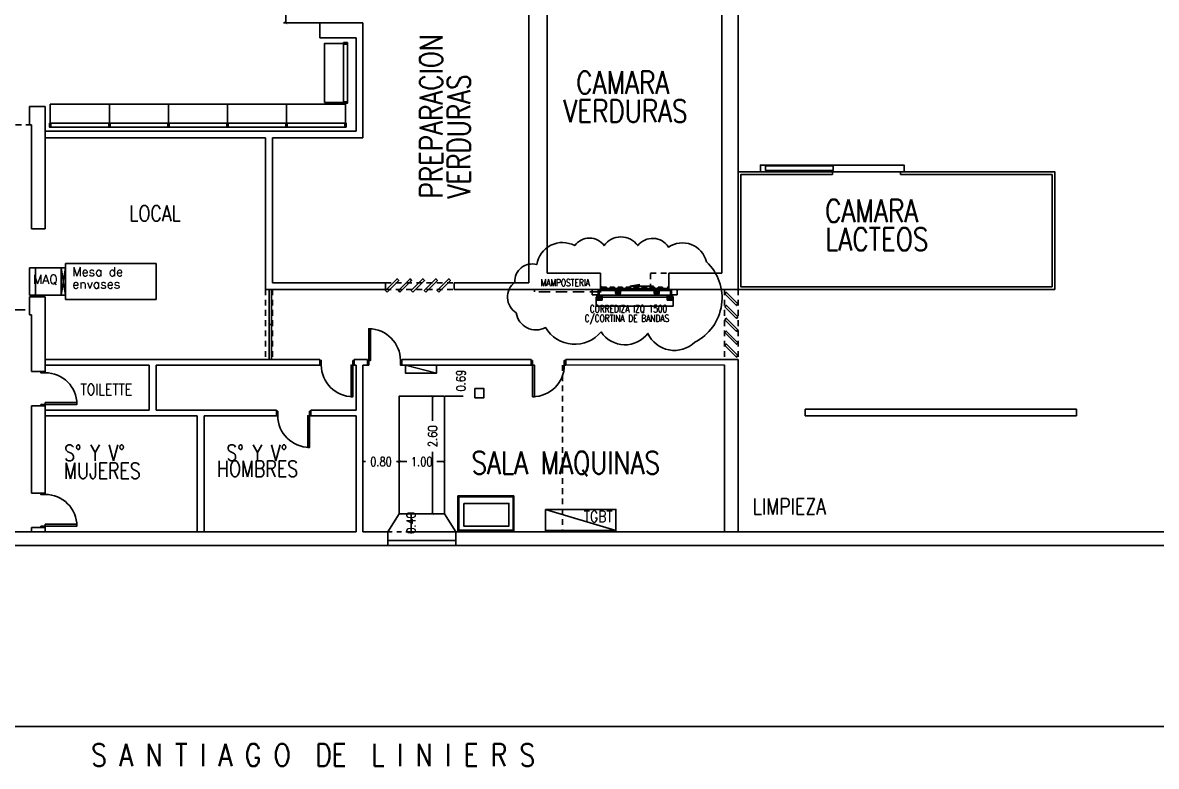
# Model space of a CAD drawing. Header units: millimetres. Extents: x -434 to 213, y 66 to 172.
# Drawn here: x 157.62 to 182.67, y 75.07 to 91.5 of the extents above; entities that cross this region are included whole.
import ezdxf

# ---------------------------------------------------------------- set-up
doc = ezdxf.new("R2010")
doc.units = ezdxf.units.MM
for name, pattern in [('HIDDEN', [9.525, 6.35, -3.175]), ('HIDDEN2', [0.1875, 0.125, -0.0625]), ('PLANO BASE ROCA II-2$0$HIDDEN', [0.375, 0.25, -0.125])]:
    doc.linetypes.add(name, pattern=pattern)
for name, color, linetype in [('0_CAMARAS', 4, 'Continuous'), ('0_CARPINTERIA', 2, 'Continuous'), ('0_MUROS', 7, 'Continuous'), ('A-CAMARA', 160, 'Continuous'), ('A-CARPINTERIA CÁMARA', 1, 'Continuous'), ('A-CARPINTERIA METALICA', 20, 'Continuous'), ('A-REJILLAS', 252, 'Continuous'), ('D-DEF CAUCHO PUERTAS CAM', 30, 'Continuous'), ('E_EQUIPAMIENTO', 1, 'Continuous'), ('E_EXHIBIDORAS', 1, 'Continuous'), ('E_GONDOLAS', 1, 'Continuous'), ('T_TEXTOS', 3, 'Continuous'), ('T_TEXTOS-EQUIPAMIENTO', 5, 'Continuous')]:
    doc.layers.add(name, color=color, linetype=linetype)
doc.styles.add('ROMANS', font='ROMANS.SHX', dxfattribs={"width": 0.8, "height": 0.2})
doc.dimstyles.new('MIG-LATERAL-CHICO', dxfattribs={"dimtxt": 0.2, "dimasz": 0.06, "dimexe": 0.05, "dimexo": 0.02, "dimgap": 0.1, "dimtad": 0, "dimrnd": 0.005, "dimzin": 0, "dimdsep": 46, "dimtxsty": 'ROMANS', "dimblk1": 'ARCHTICK', "dimblk2": 'ARCHTICK', "dimsah": 1, "dimcen": 2.5, "dimclrd": 1, "dimclre": 8, "dimclrt": 3, "dimadec": 0, "dimazin": 0, "dimtfac": 1, "dimtix": 1, "dimtmove": 0, "dimatfit": 0, "dimldrblk": 'ARCHTICK', "dimfxl": 1, "dimtolj": 1, "dimtzin": 0, "dimarcsym": 0})

# ---------------------------------------------------------------- blocks, each defined once
blk = doc.blocks.new('P70d')
at = {"color": 9}
for points in [[(-0.03, 0.1), (-0.03, 0.8), (-0.07, 0.8), (-0.07, 0.1)], [(-0.76, 0), (-0.76, 0.1), (-0.73, 0.1), (-0.73, 0)], [(-0.03, 0), (-0.03, 0.1), (0, 0.1), (0, 0)]]:
    blk.add_lwpolyline(points, close=True, dxfattribs=at)
at = {"color": 8}
blk.add_arc((-0.03, 0.1), 0.7, 90, 180, dxfattribs=at)
blk = doc.blocks.new('*D133')
at = {"layer": '0_CAMARAS', "color": 8, "linetype": 'ByBlock', "lineweight": -2, "transparency": 16777216}
for p, q in [((165.14, 82.073), (165.14, 81.753)), ((165.94, 81.928), (165.94, 81.753))]:
    blk.add_line(p, q, dxfattribs=at)
at = {"layer": '0_CAMARAS', "color": 1, "linetype": 'ByBlock', "lineweight": -2, "transparency": 16777216}
for p, q in [((165.14, 81.803), (165.196, 81.803)), ((165.94, 81.803), (165.884, 81.803))]:
    blk.add_line(p, q, dxfattribs=at)
at = {"layer": 'Defpoints', "color": 0, "linetype": 'ByBlock', "transparency": 16777216}
for p in [(165.14, 82.093), (165.94, 81.948), (165.14, 81.803)]:
    blk.add_point(p, dxfattribs=at)
at = {"layer": '0_CAMARAS', "color": 3, "linetype": 'ByBlock', "transparency": 16777216, "insert": (165.54, 81.803), "char_height": 0.2, "attachment_point": 5, "style": 'ROMANS'}
blk.add_mtext('\\A1;0.80', dxfattribs=at)
blk = doc.blocks.new('_ArchTick')
at = {"color": 0, "linetype": 'ByBlock', "const_width": 0.15}
blk.add_lwpolyline([(-0.5, -0.5), (0.5, 0.5)], dxfattribs=at)
blk = doc.blocks.new('*D134')
at = {"layer": '0_CAMARAS', "color": 8, "linetype": 'ByBlock', "lineweight": -2, "transparency": 16777216}
for p, q in [((165.94, 81.823), (165.94, 81.853)), ((166.94, 81.823), (166.94, 81.853))]:
    blk.add_line(p, q, dxfattribs=at)
at = {"layer": '0_CAMARAS', "color": 1, "linetype": 'ByBlock', "lineweight": -2, "transparency": 16777216}
for p, q in [((165.94, 81.803), (166.108, 81.803)), ((166.94, 81.803), (166.773, 81.803))]:
    blk.add_line(p, q, dxfattribs=at)
at = {"layer": 'Defpoints', "color": 0, "linetype": 'ByBlock', "transparency": 16777216}
for p in [(165.94, 81.803), (166.94, 81.803), (166.94, 81.803)]:
    blk.add_point(p, dxfattribs=at)
at = {"layer": '0_CAMARAS', "color": 1, "linetype": 'ByBlock', "lineweight": -2, "transparency": 16777216, "xscale": 0.06, "yscale": 0.06, "zscale": 0.06, "rotation": 180}
blk.add_blockref('_ArchTick', (165.94, 81.803), dxfattribs=at)
at = {"layer": '0_CAMARAS', "color": 1, "linetype": 'ByBlock', "lineweight": -2, "transparency": 16777216, "xscale": 0.06, "yscale": 0.06, "zscale": 0.06}
blk.add_blockref('_ArchTick', (166.94, 81.803), dxfattribs=at)
at = {"layer": '0_CAMARAS', "color": 3, "linetype": 'ByBlock', "transparency": 16777216, "insert": (166.44, 81.803), "char_height": 0.2, "attachment_point": 5, "style": 'ROMANS'}
blk.add_mtext('\\A1;1.00', dxfattribs=at)
blk = doc.blocks.new('*D135')
at = {"layer": '0_CAMARAS', "color": 8, "linetype": 'ByBlock', "lineweight": -2, "transparency": 16777216}
for p, q in [((166.96, 83.938), (167.355, 83.938)), ((166.96, 83.248), (167.355, 83.248))]:
    blk.add_line(p, q, dxfattribs=at)
at = {"layer": '0_CAMARAS', "color": 1, "linetype": 'ByBlock', "lineweight": -2, "transparency": 16777216}
for p, q in [((167.305, 83.938), (167.305, 83.933)), ((167.305, 83.248), (167.305, 83.253))]:
    blk.add_line(p, q, dxfattribs=at)
at = {"layer": 'Defpoints', "color": 0, "linetype": 'ByBlock', "transparency": 16777216}
for p in [(166.94, 83.938), (167.305, 83.938), (166.94, 83.248)]:
    blk.add_point(p, dxfattribs=at)
at = {"layer": '0_CAMARAS', "color": 3, "linetype": 'ByBlock', "transparency": 16777216, "insert": (167.305, 83.593), "char_height": 0.2, "attachment_point": 5, "rotation": 90, "style": 'ROMANS'}
blk.add_mtext('\\A1;0.69', dxfattribs=at)
blk = doc.blocks.new('*D136')
at = {"layer": '0_CAMARAS', "color": 8, "linetype": 'ByBlock', "lineweight": -2, "transparency": 16777216}
for p, q in [((166.92, 83.248), (166.629, 83.248)), ((166.92, 80.648), (166.629, 80.648))]:
    blk.add_line(p, q, dxfattribs=at)
at = {"layer": '0_CAMARAS', "color": 1, "linetype": 'ByBlock', "lineweight": -2, "transparency": 16777216}
for p, q in [((166.679, 83.248), (166.679, 82.707)), ((166.679, 80.648), (166.679, 82.02))]:
    blk.add_line(p, q, dxfattribs=at)
at = {"layer": 'Defpoints', "color": 0, "linetype": 'ByBlock', "transparency": 16777216}
for p in [(166.94, 83.248), (166.679, 80.648), (166.94, 80.648)]:
    blk.add_point(p, dxfattribs=at)
at = {"layer": '0_CAMARAS', "color": 1, "linetype": 'ByBlock', "lineweight": -2, "transparency": 16777216, "xscale": 0.06, "yscale": 0.06, "zscale": 0.06}
for p, rotation in [((166.679, 83.248), 90), ((166.679, 80.648), 270)]:
    blk.add_blockref('_ArchTick', p, dxfattribs=dict(at, rotation=rotation))
at = {"layer": '0_CAMARAS', "color": 3, "linetype": 'ByBlock', "transparency": 16777216, "insert": (166.679, 82.363), "char_height": 0.2, "attachment_point": 5, "rotation": 90, "style": 'ROMANS'}
blk.add_mtext('\\A1;2.60', dxfattribs=at)
blk = doc.blocks.new('*D137')
at = {"layer": '0_CAMARAS', "color": 8, "linetype": 'ByBlock', "lineweight": -2, "transparency": 16777216}
for p, q in [((166.659, 80.648), (166.155, 80.648)), ((167.17, 80.248), (166.155, 80.248))]:
    blk.add_line(p, q, dxfattribs=at)
at = {"layer": '0_CAMARAS', "color": 1, "linetype": 'ByBlock', "lineweight": -2, "transparency": 16777216}
blk.add_line((166.205, 80.648), (166.205, 80.248), dxfattribs=at)
at = {"layer": 'Defpoints', "color": 0, "linetype": 'ByBlock', "transparency": 16777216}
for p in [(166.679, 80.648), (166.205, 80.248), (167.19, 80.248)]:
    blk.add_point(p, dxfattribs=at)
at = {"layer": '0_CAMARAS', "color": 3, "linetype": 'ByBlock', "transparency": 16777216, "insert": (166.205, 80.448), "char_height": 0.2, "attachment_point": 5, "rotation": 90, "style": 'ROMANS'}
blk.add_mtext('\\A1;0.40', dxfattribs=at)
blk = doc.blocks.new('CONTRAPARED')
at = {"layer": 'E_GONDOLAS'}
blk.add_lwpolyline([(1346.89, 559.83), (1348.195, 559.83), (1348.195, 560.25), (1346.89, 560.25)], close=True, dxfattribs=at)
at = {"layer": 'E_GONDOLAS', "color": 3}
for points in [[(1346.875, 559.74), (1346.905, 559.74), (1346.905, 559.83), (1346.875, 559.83)], [(1346.905, 559.74), (1348.18, 559.74), (1348.18, 559.83), (1346.905, 559.83)], [(1348.18, 559.74), (1348.21, 559.74), (1348.21, 559.83), (1348.18, 559.83)]]:
    blk.add_lwpolyline(points, close=True, dxfattribs=at)
blk = doc.blocks.new('*D164')
at = {"layer": 'Defpoints', "color": 0, "linetype": 'ByBlock', "transparency": 16777216}
for p in [(164.421, 92.69), (163.435, 91.499), (164.421, 91.499)]:
    blk.add_point(p, dxfattribs=at)
at = {"layer": 'E_EXHIBIDORAS', "color": 8, "linetype": 'ByBlock', "lineweight": -2, "transparency": 16777216}
for p, q in [((164.401, 92.69), (163.385, 92.69)), ((164.401, 91.499), (163.385, 91.499))]:
    blk.add_line(p, q, dxfattribs=at)
at = {"layer": 'E_EXHIBIDORAS', "color": 1, "linetype": 'ByBlock', "lineweight": -2, "transparency": 16777216}
for p, q in [((163.435, 92.69), (163.435, 92.423)), ((163.435, 91.499), (163.435, 91.766))]:
    blk.add_line(p, q, dxfattribs=at)
at = {"layer": 'E_EXHIBIDORAS', "color": 1, "linetype": 'ByBlock', "lineweight": -2, "transparency": 16777216, "xscale": 0.06, "yscale": 0.06, "zscale": 0.06}
for p, rotation in [((163.435, 92.69), 90), ((163.435, 91.499), 270)]:
    blk.add_blockref('_ArchTick', p, dxfattribs=dict(at, rotation=rotation))
at = {"layer": 'E_EXHIBIDORAS', "color": 3, "linetype": 'ByBlock', "transparency": 16777216, "insert": (163.435, 92.095), "char_height": 0.2, "attachment_point": 5, "rotation": 90, "style": 'ROMANS'}
blk.add_mtext('\\A1;1.19', dxfattribs=at)
blk = doc.blocks.new('PCAMARA 1500 corrediza')
at = {"layer": 'A-CAMARA'}
for p, q in [((-0.2, 0), (0, 0)), ((1.5, -0.06), (1.5, 0)), ((1.7, 0), (1.5, 0))]:
    blk.add_line(p, q, dxfattribs=at)
at = {"layer": 'A-CARPINTERIA CÁMARA', "linetype": 'PLANO BASE ROCA II-2$0$HIDDEN'}
for p in [(-1.467, 0), (0.005, 0.056)]:
    blk.add_line(p, (-1.467, 0.056), dxfattribs=at)
at = {"layer": 'A-CARPINTERIA CÁMARA'}
for p, q in [((-0.06, 0.116), (-0.19, 0.116)), ((-0.19, 0.116), (-0.19, 0)), ((-0.19, 0), (-0.06, 0)), ((-0.101, 0.162), (0.046, 0.162)), ((-0.085, 0.235), (0.031, 0.235)), ((-0.085, 0.116), (-0.085, 0.235)), ((-0.04, 0.116), (-0.085, 0.116)), ((-0.069, 0.219), (0.015, 0.219)), ((-0.069, 0.116), (-0.069, 0.219)), ((-0.056, 0.17), (-0.069, 0.202)), ((-0.06, 0), (-0.06, 0.116)), ((-0.06, 0.116), (-0.06, 0)), ((-0.056, 0.145), (-0.056, 0.219)), ((-0.044, 0.219), (-0.044, 0.169)), ((-0.04, 0.125), (-0.04, 0.024)), ((-0.04, 0.024), (1.54, 0.024)), ((-0.01, 0.219), (-0.01, 0.169)), ((-0.008, 0.024), (-0.008, 0)), ((-0.008, 0), (1.508, 0)), ((-0.001, 0.146), (-0.001, 0.219)), ((-0.001, 0.169), (0.015, 0.206)), ((0.015, 0.219), (0.015, 0.125)), ((0.02, 0), (0.02, -0.06)), ((0.031, 0.235), (0.031, 0.125)), ((0.325, 0.027), (0.325, 0.033)), ((0.325, 0.033), (0.348, 0.033)), ((0.438, 0.027), (0.325, 0.027)), ((0.326, 0.046), (0.326, 0.085)), ((0.333, 0.092), (0.432, 0.092)), ((0.359, 0.039), (0.333, 0.039)), ((0.348, 0.033), (0.416, 0.033)), ((0.364, 0.049), (0.364, 0.07)), ((0.371, 0.077), (0.393, 0.077)), ((0.4, 0.07), (0.4, 0.049)), ((0.432, 0.039), (0.405, 0.039)), ((0.416, 0.033), (0.438, 0.033)), ((0.438, 0.085), (0.438, 0.046)), ((0.438, 0.033), (0.438, 0.027)), ((1.178, 0.085), (1.178, 0.046)), ((1.201, 0.033), (1.178, 0.033)), ((1.178, 0.033), (1.178, 0.027)), ((1.178, 0.027), (1.291, 0.027)), ((1.284, 0.092), (1.185, 0.092)), ((1.185, 0.039), (1.212, 0.039)), ((1.269, 0.033), (1.201, 0.033)), ((1.216, 0.07), (1.216, 0.049)), ((1.246, 0.077), (1.223, 0.077)), ((1.253, 0.049), (1.253, 0.07)), ((1.258, 0.039), (1.284, 0.039)), ((1.291, 0.033), (1.269, 0.033)), ((1.291, 0.046), (1.291, 0.085)), ((1.291, 0.027), (1.291, 0.033)), ((1.601, 0.162), (1.454, 0.162)), ((1.585, 0.235), (1.469, 0.235)), ((1.469, 0.235), (1.469, 0.124)), ((1.48, 0), (1.5, 0)), ((1.48, -0.06), (1.48, 0)), ((1.485, 0.219), (1.485, 0.124)), ((1.569, 0.219), (1.485, 0.219)), ((1.501, 0.169), (1.485, 0.206)), ((1.5, 0), (1.5, -0.06)), ((1.501, 0.146), (1.501, 0.219)), ((1.508, 0.024), (1.508, 0)), ((1.51, 0.219), (1.51, 0.169)), ((1.54, 0.124), (1.54, 0.024)), ((1.54, 0.116), (1.56, 0.116)), ((1.544, 0.219), (1.544, 0.169)), ((1.556, 0.144), (1.556, 0.219)), ((1.556, 0.17), (1.569, 0.202)), ((1.69, 0.116), (1.56, 0.116)), ((1.56, 0.116), (1.56, 0)), ((1.56, 0.116), (1.56, 0)), ((1.56, 0), (1.69, 0)), ((1.569, 0.116), (1.569, 0.219)), ((1.585, 0.116), (1.585, 0.235)), ((1.69, 0), (1.69, 0.116)), ((0, -0.06), (0, 0)), ((0.02, -0.06), (0, -0.06)), ((1.161, -0.076), (0.643, -0.076)), ((0.643, -0.076), (0.865, -0.108)), ((1.5, -0.06), (1.48, -0.06))]:
    blk.add_line(p, q, dxfattribs=at)
at = {"layer": 'A-CARPINTERIA CÁMARA', "color": 4}
blk.add_line((-0.04, 0.125), (1.54, 0.124), dxfattribs=at)
at = {"layer": 'A-CARPINTERIA CÁMARA'}
for points in [[(0.123, -0.037), (0.028, -0.037), (0.028, -0.05), (0.123, -0.05)], [(0.116, -0.009), (0.211, -0.009), (0.211, -0.023), (0.116, -0.023)], [(0.3, -0.037), (0.205, -0.037), (0.205, -0.05), (0.3, -0.05)], [(0.293, -0.01), (0.388, -0.01), (0.388, -0.023), (0.293, -0.023)], [(0.477, -0.037), (0.382, -0.037), (0.382, -0.05), (0.477, -0.05)], [(0.471, -0.01), (0.565, -0.01), (0.565, -0.023), (0.471, -0.023)], [(0.654, -0.037), (0.559, -0.037), (0.559, -0.05), (0.654, -0.05)], [(0.648, -0.01), (0.743, -0.01), (0.743, -0.023), (0.648, -0.023)], [(0.831, -0.037), (0.736, -0.037), (0.736, -0.05), (0.831, -0.05)], [(0.825, -0.01), (0.92, -0.01), (0.92, -0.023), (0.825, -0.023)], [(1.008, -0.037), (0.913, -0.037), (0.913, -0.05), (1.008, -0.05)], [(1.002, -0.01), (1.097, -0.01), (1.097, -0.023), (1.002, -0.023)], [(1.185, -0.037), (1.091, -0.037), (1.091, -0.05), (1.185, -0.05)], [(1.179, -0.01), (1.274, -0.01), (1.274, -0.023), (1.179, -0.023)], [(1.362, -0.037), (1.268, -0.037), (1.268, -0.05), (1.362, -0.05)], [(1.356, -0.01), (1.451, -0.01), (1.451, -0.023), (1.356, -0.023)]]:
    blk.add_lwpolyline(points, close=True, dxfattribs=at)
for centre, radius in [((0.335, 0.084), 0.00291), ((0.335, 0.047), 0.00291), ((0.383, 0.065), 0.00441), ((0.429, 0.084), 0.00291), ((0.429, 0.047), 0.00291), ((1.187, 0.084), 0.00291), ((1.187, 0.047), 0.00291), ((1.234, 0.065), 0.00441), ((1.282, 0.084), 0.00291), ((1.282, 0.047), 0.00291)]:
    blk.add_circle(centre, radius, dxfattribs=at)
for centre, radius, start, end in [((-0.067, 0.165), 0.0236, 266.364, 8.8204), ((0.013, 0.165), 0.0236, 171.1709, 273.6272), ((0.333, 0.085), 0.00699, 89.9956, 179.9956), ((0.333, 0.046), 0.00699, 179.9956, 269.9956), ((0.346, 0.051), 0.0179, 261.8095, 353.3223), ((0.371, 0.07), 0.00699, 89.9956, 179.9956), ((0.393, 0.07), 0.00699, 359.9956, 89.9956), ((0.418, 0.051), 0.0179, 186.669, 278.1818), ((0.432, 0.085), 0.00699, 359.9956, 89.9956), ((0.432, 0.046), 0.00699, 269.9956, 359.9956), ((1.185, 0.085), 0.00699, 89.9956, 179.9956), ((1.185, 0.046), 0.00699, 179.9956, 269.9956), ((1.199, 0.051), 0.0179, 261.8095, 353.3223), ((1.223, 0.07), 0.00699, 89.9956, 179.9956), ((1.246, 0.07), 0.00699, 359.9956, 89.9956), ((1.271, 0.051), 0.0179, 186.669, 278.1818), ((1.284, 0.085), 0.00699, 359.9956, 89.9956), ((1.284, 0.046), 0.00699, 269.9956, 359.9956), ((1.487, 0.165), 0.0236, 266.364, 8.8204), ((1.567, 0.165), 0.0236, 171.1709, 273.6272)]:
    blk.add_arc(centre, radius, start, end, dxfattribs=at)
at = {"layer": 'A-CARPINTERIA METALICA', "color": 8}
for p, q in [((0.383, -0.002), (0.383, 0.137)), ((1.234, -0.002), (1.234, 0.137))]:
    blk.add_line(p, q, dxfattribs=at)
at = {"layer": 'A-REJILLAS'}
blk.add_lwpolyline([(1.6, 0.368), (1.6, 0.168), (-0.1, 0.168), (-0.1, 0.368), (1.6, 0.368)], dxfattribs=at)
at = {"layer": 'D-DEF CAUCHO PUERTAS CAM', "color": 4}
blk.add_lwpolyline([(1.54, 0.174), (1.54, 0.125), (-0.04, 0.125), (-0.04, 0.174)], close=True, dxfattribs=at)

msp = doc.modelspace()

# ---------------------------------------------------------------- linework, layer by layer
at = {"layer": '0_CAMARAS'}
for p, q in [((173.07, 97.298), (173.07, 85.968)), ((169.21, 92.958), (169.21, 85.968)), ((177.02, 88.208), (177.02, 88.148)), ((169.21, 85.968), (170.39, 85.968)), ((170.39, 85.608), (170.39, 85.968)), ((171.898, 85.968), (173.07, 85.968)), ((171.898, 85.608), (171.898, 85.968))]:
    msp.add_line(p, q, dxfattribs=at)
at = {"layer": '0_CAMARAS', "color": 9, "linetype": 'HIDDEN2'}
for p, q in [((171.499, 85.968), (171.898, 85.968)), ((171.499, 85.608), (171.499, 85.968))]:
    msp.add_line(p, q, dxfattribs=at)
at = {"layer": '0_CAMARAS'}
for points in [[(175.52, 88.148), (175.52, 88.208), (173.43, 88.208), (173.43, 85.608)], [(175.52, 88.148), (173.49, 88.148), (173.49, 85.668), (180.37, 85.668), (180.37, 88.148), (177.02, 88.148)]]:
    msp.add_lwpolyline(points, dxfattribs=at)
at = {"layer": '0_CAMARAS', "linetype": 'ByBlock'}
msp.add_lwpolyline([(177.02, 88.208), (180.43, 88.208), (180.43, 85.608), (173.43, 85.608)], dxfattribs=at)
at = {"layer": '0_CAMARAS', "color": 8}
msp.add_lwpolyline([(173.924, 88.208), (177.098, 88.208), (177.098, 88.358), (173.924, 88.358)], close=True, dxfattribs=at)
at = {"layer": '0_CAMARAS'}
msp.add_lwpolyline([(174.035, 88.237), (175.535, 88.237), (175.535, 88.337), (174.035, 88.337)], close=True, dxfattribs=at)
at = {"layer": '0_CARPINTERIA'}
for points in [[(163.068, 85.608), (163.121, 85.608), (163.121, 84.833), (163.068, 84.833)], [(163.068, 84.833), (163.121, 84.833), (163.121, 84.058), (163.068, 84.058)], [(167.19, 79.948), (165.69, 79.948), (165.69, 80.058), (167.19, 80.058)]]:
    msp.add_lwpolyline(points, close=True, dxfattribs=at)
at = {"layer": '0_MUROS'}
for p, q in [((173.43, 97.658), (173.43, 85.608)), ((168.81, 92.958), (168.81, 85.758)), ((164.19, 91.499), (165.14, 91.499)), ((164.19, 91.499), (164.19, 91.169)), ((165.14, 91.499), (165.14, 88.958)), ((164.19, 91.169), (164.99, 91.169)), ((164.99, 91.169), (164.99, 89.108)), ((158.12, 89.648), (157.77, 89.648)), ((157.77, 89.648), (157.77, 89.248)), ((158.12, 89.648), (158.12, 86.948)), ((157.82, 89.248), (157.77, 89.248)), ((157.82, 89.248), (157.82, 86.948)), ((158.12, 89.108), (164.99, 89.108)), ((158.12, 88.958), (162.99, 88.958)), ((162.99, 88.958), (162.99, 85.608)), ((163.14, 88.958), (165.14, 88.958)), ((163.14, 88.958), (163.14, 85.758)), ((157.82, 86.948), (158.12, 86.948)), ((163.14, 85.758), (165.64, 85.758)), ((163.14, 85.758), (165.64, 85.758)), ((165.64, 85.758), (165.64, 85.608)), ((165.64, 85.758), (165.64, 85.608)), ((167.16, 85.758), (168.81, 85.758)), ((167.16, 85.758), (167.16, 85.608)), ((167.16, 85.758), (168.81, 85.758)), ((167.16, 85.758), (167.16, 85.608)), ((157.77, 85.448), (158.12, 85.448)), ((157.77, 85.448), (157.77, 85.048)), ((158.12, 85.448), (158.12, 83.768)), ((162.99, 85.608), (165.64, 85.608)), ((167.16, 85.608), (169.21, 85.608)), ((169.21, 85.608), (170.39, 85.608)), ((171.898, 85.608), (173.43, 85.608)), ((173.13, 85.608), (173.43, 85.608)), ((173.13, 85.608), (173.43, 85.608)), ((157.77, 85.048), (157.82, 85.048)), ((157.82, 85.048), (157.82, 83.798)), ((158.12, 84.058), (164.19, 84.058)), ((158.12, 83.938), (160.42, 83.938)), ((160.42, 83.938), (160.42, 82.938)), ((160.57, 83.938), (160.57, 82.938)), ((160.57, 83.938), (164.19, 83.938)), ((164.19, 84.058), (164.19, 83.938)), ((164.95, 84.058), (164.95, 83.938)), ((164.95, 84.058), (165.24, 84.058)), ((164.95, 83.938), (164.99, 83.938)), ((164.99, 83.938), (164.99, 82.938)), ((165.14, 83.938), (165.14, 80.248)), ((165.14, 83.938), (165.24, 83.938)), ((165.24, 84.058), (165.24, 83.938)), ((166, 84.058), (168.861, 84.058)), ((166, 84.058), (166, 83.938)), ((166, 83.938), (168.861, 83.938)), ((168.861, 84.058), (168.861, 83.938)), ((169.621, 84.058), (173.43, 84.058)), ((169.621, 84.058), (169.621, 83.938)), ((169.621, 84.058), (169.621, 83.938)), ((169.621, 83.938), (173.132, 83.941)), ((173.132, 83.938), (173.132, 80.248)), ((173.43, 84.058), (173.43, 82.938)), ((157.82, 83.798), (158.12, 83.798)), ((157.82, 83.038), (157.82, 81.108)), ((157.82, 83.038), (158.12, 83.038)), ((158.12, 83.108), (158.12, 81.078)), ((158.12, 82.938), (160.42, 82.938)), ((160.57, 82.938), (163.23, 82.938)), ((163.23, 82.938), (163.23, 82.818)), ((163.99, 82.938), (164.99, 82.938)), ((163.99, 82.938), (163.99, 82.818)), ((173.43, 82.963), (173.43, 80.248)), ((174.91, 82.963), (180.91, 82.963)), ((174.91, 82.963), (174.91, 82.813)), ((180.91, 82.963), (180.91, 82.813)), ((158.12, 82.818), (161.48, 82.818)), ((161.48, 82.818), (161.48, 80.248)), ((161.63, 82.818), (163.23, 82.818)), ((161.63, 82.818), (161.63, 80.248)), ((163.99, 82.818), (164.99, 82.818)), ((164.99, 82.818), (164.99, 80.248)), ((174.91, 82.813), (180.91, 82.813)), ((157.82, 81.108), (158.12, 81.108)), ((158.12, 80.418), (158.12, 80.248)), ((152.34, 80.248), (164.99, 80.248)), ((157.82, 80.348), (157.82, 80.248)), ((157.82, 80.348), (158.12, 80.348)), ((165.14, 80.248), (165.69, 80.248)), ((165.69, 80.248), (165.69, 79.948)), ((167.19, 80.248), (186.083, 80.248)), ((167.19, 80.248), (167.19, 79.948)), ((152.19, 79.948), (165.69, 79.948)), ((167.19, 79.948), (186.207, 79.948))]:
    msp.add_line(p, q, dxfattribs=at)
at = {"layer": '0_MUROS', "color": 8, "linetype": 'HIDDEN', "ltscale": 0.02}
for p, q in [((157.82, 89.248), (156.832, 89.248)), ((165.64, 85.758), (167.16, 85.758)), ((165.64, 85.758), (167.16, 85.758)), ((162.99, 85.608), (162.99, 84.058)), ((163.14, 85.608), (163.14, 84.058)), ((165.64, 85.608), (167.16, 85.608)), ((165.64, 85.608), (167.16, 85.608)), ((173.13, 85.608), (173.13, 84.058)), ((173.43, 85.608), (173.43, 84.058)), ((169.55, 83.938), (169.55, 80.248)), ((180.91, 82.938), (180.91, 82.938))]:
    msp.add_line(p, q, dxfattribs=at)
at = {"layer": '0_MUROS', "color": 8}
for p, q in [((167.237, 80.266), (167.237, 81.046)), ((167.237, 81.046), (168.478, 81.046)), ((167.257, 80.286), (167.257, 81.026)), ((167.257, 81.026), (168.458, 81.026)), ((168.458, 80.286), (168.458, 81.026)), ((168.478, 80.266), (168.478, 81.046)), ((167.237, 80.266), (168.478, 80.266)), ((167.257, 80.286), (168.458, 80.286))]:
    msp.add_line(p, q, dxfattribs=at)
at = {"layer": '0_MUROS', "color": 2, "linetype": 'HIDDEN', "ltscale": 0.01}
msp.add_line((165.69, 80.248), (167.19, 80.248), dxfattribs=at)
at = {"layer": '0_MUROS', "color": 2}
for p, q in [((142.514, 75.948), (174.235, 75.948)), ((174.235, 75.948), (187.487, 75.948))]:
    msp.add_line(p, q, dxfattribs=at)
at = {"layer": '0_MUROS'}
msp.add_lwpolyline([(167.615, 83.416), (167.815, 83.416), (167.815, 83.216), (167.615, 83.216)], close=True, dxfattribs=at)
at = {"layer": 'E_EQUIPAMIENTO'}
for p, q in [((160.57, 86.185), (158.57, 86.185)), ((158.57, 86.185), (158.57, 85.385)), ((160.57, 86.185), (160.57, 85.385)), ((157.77, 86.085), (158.47, 86.085)), ((157.77, 85.485), (157.77, 86.085)), ((157.907, 86.085), (157.907, 85.485)), ((158.47, 85.485), (158.47, 86.085)), ((158.47, 86.085), (158.47, 85.485)), ((158.57, 86.085), (158.47, 86.085)), ((158.57, 86.085), (158.474, 85.485)), ((158.57, 85.485), (158.474, 86.085)), ((158.47, 85.485), (157.77, 85.485)), ((158.57, 85.485), (158.47, 85.485)), ((160.57, 85.385), (158.57, 85.385)), ((166.084, 83.938), (166.763, 83.755)), ((169.172, 80.748), (170.731, 80.28)), ((165.94, 80.648), (165.69, 80.248)), ((166.94, 80.648), (167.19, 80.248))]:
    msp.add_line(p, q, dxfattribs=at)
at = {"layer": 'E_EQUIPAMIENTO', "color": 8, "linetype": 'HIDDEN', "ltscale": 0.04}
msp.add_line((145.61, 85.158), (157.77, 85.158), dxfattribs=at)
at = {"layer": 'E_EQUIPAMIENTO', "color": 8, "linetype": 'ByBlock'}
msp.add_lwpolyline([(172.732, 86.221, 0.520567), (171.892, 86.544, 0.520567), (171.213, 86.576, 0.520567), (170.469, 86.576, 0.520567), (169.822, 86.576, 0.520567), (168.982, 86.156, 0.520567), (168.497, 85.769, 0.520567), (168.529, 85.09, 0.520567), (169.176, 84.767, 0.520567), (170.404, 84.67, 0.520567), (171.439, 84.638, 0.520567), (172.474, 84.444, 0.520567)], format="xyb", close=True, dxfattribs=at)
at = {"layer": 'E_EQUIPAMIENTO'}
for points in [[(166.084, 83.938), (166.763, 83.938), (166.763, 83.755), (166.084, 83.755)], [(165.94, 80.648), (166.94, 80.648), (166.94, 83.248), (165.94, 83.248)], [(167.368, 80.88), (168.368, 80.88), (168.368, 80.38), (167.368, 80.38)], [(169.172, 80.748), (170.731, 80.748), (170.731, 80.28), (169.172, 80.28)]]:
    msp.add_lwpolyline(points, close=True, dxfattribs=at)
at = {"layer": 'E_EXHIBIDORAS'}
for points in [[(165.673, 85.55), (165.639, 85.585), (165.897, 85.843), (165.931, 85.808)], [(165.673, 85.55), (165.639, 85.585), (165.897, 85.843), (165.931, 85.808)], [(165.959, 85.55), (165.924, 85.585), (166.182, 85.843), (166.217, 85.808)], [(165.959, 85.55), (165.924, 85.585), (166.182, 85.843), (166.217, 85.808)], [(166.244, 85.55), (166.209, 85.585), (166.468, 85.843), (166.502, 85.808)], [(166.244, 85.55), (166.209, 85.585), (166.468, 85.843), (166.502, 85.808)], [(166.529, 85.55), (166.495, 85.585), (166.753, 85.843), (166.788, 85.808)], [(166.529, 85.55), (166.495, 85.585), (166.753, 85.843), (166.788, 85.808)], [(166.815, 85.55), (166.78, 85.585), (167.039, 85.843), (167.073, 85.808)], [(166.815, 85.55), (166.78, 85.585), (167.039, 85.843), (167.073, 85.808)], [(173.136, 85.51), (173.17, 85.545), (173.428, 85.287), (173.394, 85.252)], [(173.136, 85.225), (173.17, 85.259), (173.428, 85.001), (173.394, 84.967)], [(173.136, 84.939), (173.17, 84.974), (173.428, 84.716), (173.394, 84.681)], [(173.136, 84.654), (173.17, 84.689), (173.428, 84.43), (173.394, 84.396)], [(173.136, 84.369), (173.17, 84.403), (173.428, 84.145), (173.394, 84.11)]]:
    msp.add_lwpolyline(points, close=True, dxfattribs=at)

# ---------------------------------------------------------------- block references
at = {"color": 8, "linetype": 'ByBlock', "xscale": -1, "rotation": 180}
msp.add_blockref('PCAMARA 1500 corrediza', (170.398, 85.608), dxfattribs=at)
at = {"layer": '0_CARPINTERIA', "xscale": -1}
msp.add_blockref('P70d', (165.24, 83.938), dxfattribs=at)
at = {"layer": '0_CARPINTERIA', "xscale": -1, "rotation": 180}
for p in [(164.95, 84.038), (163.99, 82.918)]:
    msp.add_blockref('P70d', p, dxfattribs=at)
at = {"layer": '0_CARPINTERIA'}
for p, rotation in [((168.861, 84.038), 180), ((158.02, 83.038), 270), ((158.02, 80.348), 270)]:
    msp.add_blockref('P70d', p, dxfattribs=dict(at, rotation=rotation))
at = {"layer": 'E_GONDOLAS', "xscale": -1}
for p, rotation in [((724.544, 1437.937), 89.99996263254111), ((1506.427, -470.549), 359.9999626325412), ((1507.732, -470.549), 359.9999626325412), ((1509.037, -470.549), 359.9999626325412), ((1510.342, -470.549), 359.9999626325412), ((1511.647, -470.549), 359.9999626325412)]:
    msp.add_blockref('CONTRAPARED', p, dxfattribs=dict(at, rotation=rotation))

# ---------------------------------------------------------------- texts
at = {"layer": '0_MUROS', "color": 3, "style": 'ROMANS', "width": 0.8}
for s, p in [('PREPARACION', (166.896, 87.618)), ('VERDURAS', (167.511, 87.618))]:
    msp.add_text(s, height=0.5, rotation=90, dxfattribs=at).set_placement(p)
for s, height, p in [('CAMARA', 0.5, (169.856, 89.93)), ('VERDURAS', 0.5, (169.572, 89.302)), ('LOCAL', 0.35, (159.976, 87.114)), ('CAMARA', 0.5, (175.356, 87.096)), ('LACTEOS', 0.5, (175.357, 86.468)), ('TOILETTE', 0.25, (158.9, 83.272)), ('S° Y V°', 0.35, (158.537, 81.822)), ('S° Y V°', 0.35, (162.124, 81.824)), ('SALA MAQUINAS', 0.5, (167.541, 81.529)), ('MUJERES', 0.35, (158.537, 81.426)), ('HOMBRES', 0.35, (161.919, 81.47)), ('LIMPIEZA', 0.35, (173.754, 80.637)), ('S A N T I A G O  DE  L I N I E R S ', 0.5, (159.138, 75.069))]:
    msp.add_text(s, height=height, dxfattribs=at).set_placement(p)
at = {"layer": 'E_EQUIPAMIENTO', "style": 'ROMANS', "width": 0.8}
msp.add_text('TGBT', height=0.25, dxfattribs=at).set_placement((170.022, 80.465))
at = {"layer": 'T_TEXTOS', "style": 'ROMANS', "width": 0.75}
for s, p in [('MAMPOSTERIA', (169.069, 85.678)), ('CORREDIZA IZQ 1500', (170.153, 85.1)), ('C/CORTINA DE BANDAS', (170.041, 84.889))]:
    msp.add_text(s, height=0.16, dxfattribs=at).set_placement(p)
at = {"layer": 'T_TEXTOS-EQUIPAMIENTO', "style": 'ROMANS'}
for s, p in [('MAQ', (157.848, 85.732)), ('Mesa de', (158.717, 85.9)), ('envases', (158.717, 85.629))]:
    msp.add_text(s, height=0.2, rotation=359.9996, dxfattribs=at).set_placement(p)

# ---------------------------------------------------------------- dimensions: what is measured, and where the dimension line sits
at = {"layer": '0_CAMARAS', "linetype": 'ByBlock'}
for base, p1, p2, picture, middle in [((167.305, 83.938), (166.94, 83.248), (166.94, 83.938), '*D135', (167.305, 83.593)), ((166.205, 80.248), (166.679, 80.648), (167.19, 80.248), '*D137', (166.205, 80.448))]:
    dim = msp.add_linear_dim(base=base, p1=p1, p2=p2, angle=90, dimstyle='MIG-LATERAL-CHICO', override={"dimfxl": 0.03}, dxfattribs=at)
    dim.commit()
    dim.dimension.update_dxf_attribs({"geometry": picture, "text_midpoint": middle})
dim = msp.add_linear_dim(base=(166.679, 80.648), p1=(166.94, 83.248), p2=(166.94, 80.648), angle=90, dimstyle='MIG-LATERAL-CHICO', override={"dimfxl": 0.03}, dxfattribs=at)
dim.commit()
dim.dimension.update_dxf_attribs({"geometry": '*D136', "text_midpoint": (166.679, 82.363), "dimtype": 160})
for base, p1, p2, picture, middle in [((165.14, 81.803), (165.94, 81.948), (165.14, 82.093), '*D133', (165.54, 81.803)), ((166.94, 81.803), (165.94, 81.803), (166.94, 81.803), '*D134', (166.44, 81.803))]:
    dim = msp.add_linear_dim(base=base, p1=p1, p2=p2, dimstyle='MIG-LATERAL-CHICO', override={"dimfxl": 0.03}, dxfattribs=at)
    dim.commit()
    dim.dimension.update_dxf_attribs({"geometry": picture, "text_midpoint": middle})
at = {"layer": 'E_EXHIBIDORAS', "color": 8, "linetype": 'ByBlock'}
dim = msp.add_linear_dim(base=(163.435, 91.499), p1=(164.421, 92.69), p2=(164.421, 91.499), angle=90, dimstyle='MIG-LATERAL-CHICO', override={"dimfxl": 0.03}, dxfattribs=at)
dim.commit()
dim.dimension.update_dxf_attribs({"geometry": '*D164', "text_midpoint": (163.435, 92.095)})

doc.saveas('drawing.dxf')
